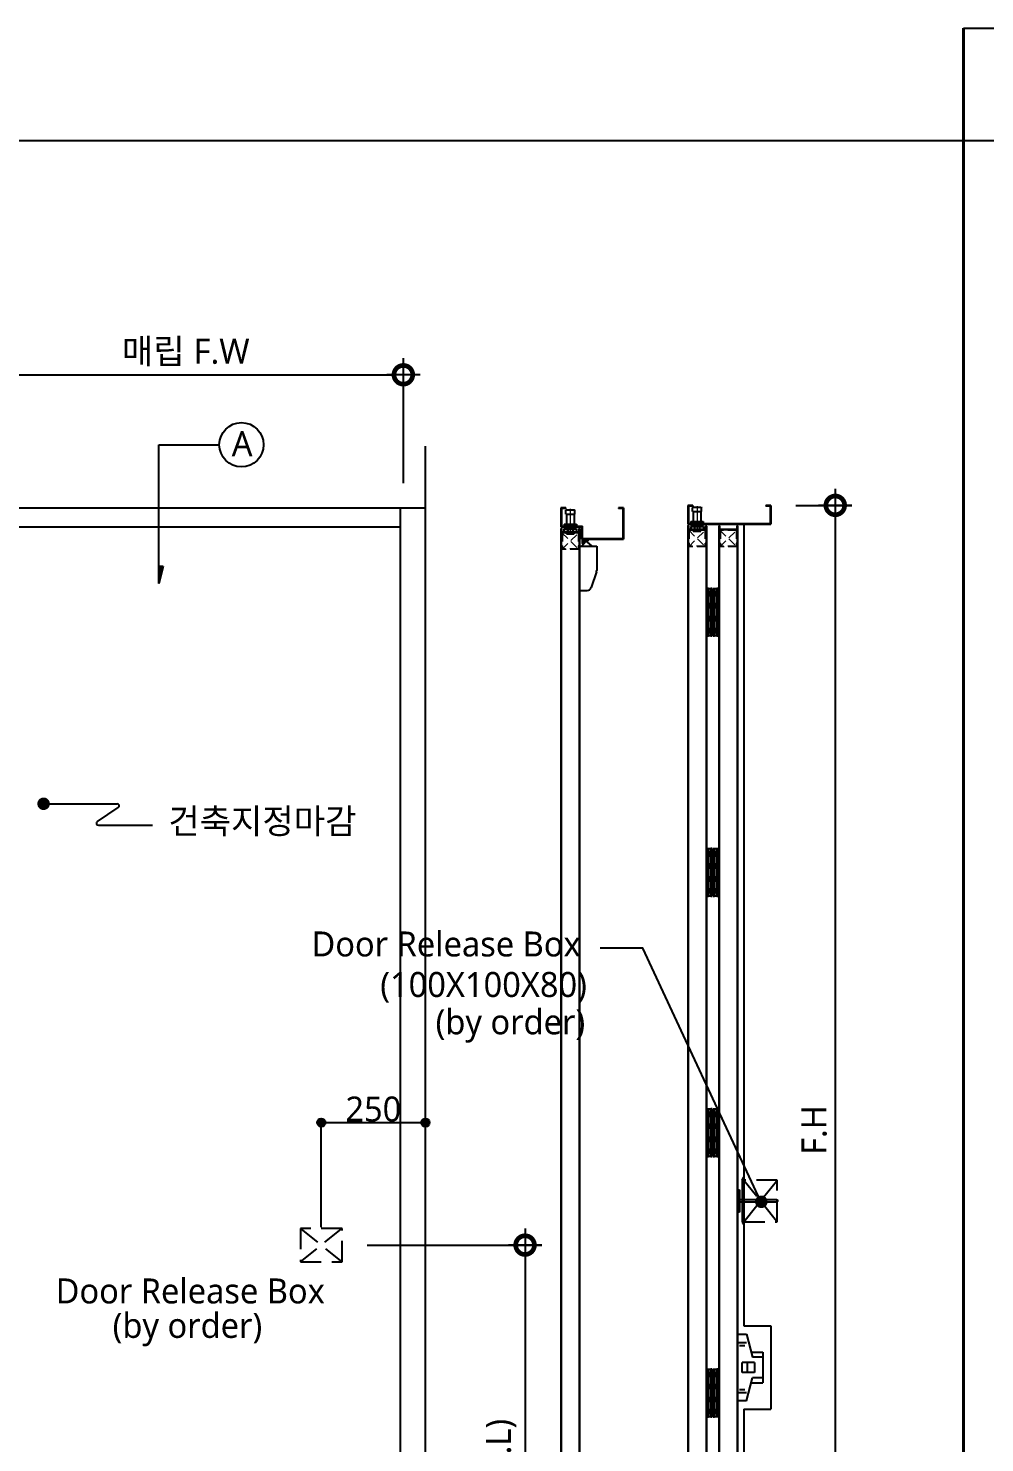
# Model space of a CAD drawing. Extents: x 930 to 96951, y 420 to 531574.
# Drawn here: x 6693 to 8989, y 8064 to 11460 of the extents above; entities that cross this region are included whole.
import ezdxf
from ezdxf.enums import TextEntityAlignment as Align

# ---------------------------------------------------------------- set-up
doc = ezdxf.new("R2010")
doc.units = 0
doc.header["$LTSCALE"] = 200
doc.header["$MEASUREMENT"] = 0
doc.header["$PDMODE"] = 3
doc.header["$PDSIZE"] = -1
for name, pattern in [('CEN', [62, 60, -1, 0, -1]), ('CENTER', [2, 1.25, -0.25, 0.25, -0.25]), ('HIDDEN', [0.375, 0.25, -0.125])]:
    doc.linetypes.add(name, pattern=pattern)
doc.layers.get('0').update_dxf_attribs({"linetype": 'CONTINUOUS'})
doc.layers.get('Defpoints').update_dxf_attribs({"color": 137, "linetype": 'CONTINUOUS'})
for name, color, linetype in [('251', 251, 'CONTINUOUS'), ('252', 252, 'CONTINUOUS'), ('A-DWALL', 7, 'CONTINUOUS'), ('CEN(중심선)', 1, 'CEN'), ('DIM', 7, 'CONTINUOUS'), ('DOOR', 6, 'CONTINUOUS'), ('Door_p', 5, 'CONTINUOUS'), ('FORM', 7, 'CONTINUOUS'), ('FP-HATC', 6, 'CONTINUOUS'), ('FRAME', 7, 'CONTINUOUS'), ('Leader(지시선)', 4, 'CONTINUOUS'), ('STEEL(잡철물)', 9, 'CONTINUOUS'), ('SYM-LEAD', 6, 'CONTINUOUS'), ('TEXT', 3, 'CONTINUOUS'), ('평볼트', 250, 'CONTINUOUS')]:
    doc.layers.add(name, color=color, linetype=linetype)
doc.layers.add('도면내선', color=7, linetype='CONTINUOUS', lineweight=40)
doc.styles.get("Standard").update_dxf_attribs({"font": 'malgun.ttf'})
doc.styles.add('스타일1', font='malgun.ttf')
doc.dimstyles.new('CJA-60', dxfattribs={"dimscale": 60, "dimtxt": 3, "dimasz": 1, "dimexe": 2, "dimexo": 3, "dimgap": 1, "dimtad": 1, "dimdec": 0, "dimzin": 1, "dimdsep": 46, "dimlunit": 6, "dimtxsty": '스타일1', "dimblk": 'GAUN-DOT', "dimcen": -2, "dimdle": 2, "dimclrd": 256, "dimclre": 256, "dimclrt": 3, "dimadec": 0, "dimazin": 0, "dimtfac": 1, "dimtdec": 0, "dimtix": 1, "dimtmove": 2, "dimatfit": 3, "dimldrblk": 'DOTSMALL', "dimfxl": 1, "dimtolj": 1, "dimtzin": 1, "dimarcsym": 0})
doc.dimstyles.new('동광용', dxfattribs={"dimtxt": 60, "dimasz": 50, "dimexe": 1.25, "dimexo": 3, "dimgap": 1.5, "dimtad": 1, "dimtxsty": 'Standard', "dimblk": 'DOTSMALL', "dimcen": 2.5, "dimclrd": 256, "dimclre": 256, "dimclrt": 3, "dimadec": 0, "dimazin": 0, "dimtfac": 1, "dimtix": 1, "dimtmove": 0, "dimatfit": 3, "dimldrblk": 'DOTSMALL', "dimfxl": 1, "dimarcsym": 0})

# ---------------------------------------------------------------- blocks, each defined once
blk = doc.blocks.new('GAUN-DOT')
at = {"linetype": 'ByBlock'}
for p, q in [((0, -2), (0, 2)), ((2, 0), (-2, 0))]:
    blk.add_line(p, q, dxfattribs=at)
at = {"const_width": 2.25}
blk.add_lwpolyline([(0, 0.28125, 1), (0, -0.28125, 1)], format="xyb", close=True, dxfattribs=at)
blk = doc.blocks.new('*D57')
at = {"layer": 'Defpoints', "color": 0, "transparency": 16777216}
for p in [(7446.1, 8538.1), (7646.1, 7338.1), (7885.3, 7338.1)]:
    blk.add_point(p, dxfattribs=at)
at = {"layer": 'DIM', "lineweight": -2, "transparency": 16777216}
for p, q in [((7506.1, 8538.1), (7925.3, 8538.1)), ((7885.3, 8518.1), (7885.3, 7358.1)), ((7706.1, 7338.1), (7925.3, 7338.1))]:
    blk.add_line(p, q, dxfattribs=at)
at = {"layer": 'DIM', "lineweight": -2, "transparency": 16777216, "xscale": 20, "yscale": 20, "zscale": 20}
for p, rotation in [((7885.3, 8538.1), 90), ((7885.3, 7338.1), 270)]:
    blk.add_blockref('GAUN-DOT', p, dxfattribs=dict(at, rotation=rotation))
at = {"layer": 'DIM', "color": 3, "transparency": 16777216, "insert": (7827.8, 7938.1), "char_height": 60, "attachment_point": 5, "rotation": 90, "style": '스타일1'}
blk.add_mtext('\\A1;1,200(D.L)', dxfattribs=at)
blk = doc.blocks.new('_DotSmall')
at = {"layer": 'DIM'}
h = blk.add_hatch(color=256, dxfattribs=at)
edge = h.paths.add_edge_path()
edge.add_arc((0, 0), 0.2, 0, 360)
at = {"layer": 'DIM', "linetype": 'ByBlock'}
blk.add_circle((0, 0), 0.2, dxfattribs=at)
blk = doc.blocks.new('1')
h = blk.add_hatch(color=5)
h.dxf.hatch_style = 1
edge = h.paths.add_edge_path()
edge.add_arc((24522.8, -2758), 1.5, 0, 90)
edge.add_line((24522.8, -2756.5), (24522.8, -2758))
edge.add_line((24522.8, -2758), (24524.3, -2758))
at = {"color": 5}
for q in [(24522.8, -2756.5), (24524.3, -2758)]:
    blk.add_line((24522.8, -2758), q, dxfattribs=at)
blk.add_arc((24522.8, -2758), 1.5, 0, 90, dxfattribs=at)
blk = doc.blocks.new('*D73')
at = {"layer": 'Defpoints', "color": 0, "transparency": 16777216}
for p in [(8475.7, 10314.4), (8355.7, 7314.4), (8630, 7314.4)]:
    blk.add_point(p, dxfattribs=at)
at = {"layer": 'DIM', "lineweight": -2, "transparency": 16777216}
for p, q in [((8535.7, 10314.4), (8670, 10314.4)), ((8630, 10294.4), (8630, 7334.4)), ((8415.7, 7314.4), (8670, 7314.4))]:
    blk.add_line(p, q, dxfattribs=at)
at = {"layer": 'DIM', "lineweight": -2, "transparency": 16777216, "xscale": 20, "yscale": 20, "zscale": 20}
for p, rotation in [((8630, 10314.4), 90), ((8630, 7314.4), 270)]:
    blk.add_blockref('GAUN-DOT', p, dxfattribs=dict(at, rotation=rotation))
at = {"layer": 'DIM', "color": 3, "transparency": 16777216, "insert": (8579.5, 8814.4), "char_height": 60, "attachment_point": 5, "rotation": 90, "style": '스타일1'}
blk.add_mtext('\\A1;F.H  ', dxfattribs=at)
blk = doc.blocks.new('6666')
at = {"color": 7}
for p, q in [((374958.4, 18254.7), (374979.2, 18254.7)), ((374979.2, 18254.7), (374994.2, 18199.7)), ((374962.7, 18227.7), (374975.7, 18227.7)), ((374990.9, 18211.6), (375019.2, 18211.6)), ((375019.2, 18211.6), (375019.2, 18137.9)), ((374969.2, 18162.7), (374969.2, 18186.7)), ((374999.2, 18186.7), (374969.2, 18186.7)), ((374981.2, 18186.7), (374981.2, 18162.7)), ((375019.2, 18199.7), (374994.2, 18199.7)), ((374999.2, 18186.7), (374999.2, 18162.7)), ((374999.2, 18162.7), (374969.2, 18162.7)), ((374979.2, 18094.7), (374994.2, 18149.7)), ((374990.9, 18137.9), (375019.2, 18137.9)), ((375019.2, 18149.7), (374994.2, 18149.7)), ((374962.7, 18121.7), (374975.7, 18121.7)), ((374979.2, 18094.7), (374958.4, 18094.7))]:
    blk.add_line(p, q, dxfattribs=at)
for p, q in [((374958.4, 18094.7), (374958.4, 18254.7)), ((375019.2, 18199.7), (375019.2, 18149.7))]:
    blk.add_line(p, q)
at = {"layer": 'A-DWALL', "color": 1, "linetype": 'HIDDEN'}
for p, q in [((374959.2, 18234.7), (374979.2, 18234.7)), ((374959.2, 18114.7), (374979.2, 18114.7))]:
    blk.add_line(p, q, dxfattribs=at)
blk = doc.blocks.new('볼트1')
at = {"color": 250, "linetype": 'CENTER', "lineweight": 5, "ltscale": 4}
blk.add_line((15193.6, 13171), (15179.6, 13171), dxfattribs=at)
at = {"color": 250}
for p, q in [((15180.6, 13173), (15180.6, 13169)), ((15180.6, 13173), (15180.9, 13173)), ((15180.6, 13169), (15181.5, 13169)), ((15181.2, 13173.6), (15180.9, 13173)), ((15181.5, 13169), (15180.9, 13173)), ((15181.2, 13173.6), (15181.5, 13173)), ((15181.5, 13173), (15182.1, 13173)), ((15182.1, 13169), (15181.5, 13173)), ((15181.8, 13168.4), (15181.5, 13169)), ((15181.8, 13168.4), (15182.1, 13169)), ((15182.4, 13173.6), (15182.1, 13173)), ((15182.7, 13169), (15182.1, 13173)), ((15182.1, 13169), (15182.7, 13169)), ((15182.4, 13173.6), (15182.7, 13173)), ((15182.7, 13173), (15183.3, 13173)), ((15183.3, 13169), (15182.7, 13173)), ((15183, 13168.4), (15182.7, 13169)), ((15183, 13168.4), (15183.3, 13169)), ((15183.6, 13173.6), (15183.3, 13173)), ((15183.9, 13169), (15183.3, 13173)), ((15183.3, 13169), (15183.9, 13169)), ((15183.6, 13173.6), (15183.9, 13173)), ((15183.9, 13173), (15184.5, 13173)), ((15184.5, 13169), (15183.9, 13173)), ((15184.2, 13168.4), (15183.9, 13169)), ((15184.2, 13168.4), (15184.5, 13169)), ((15184.8, 13173.6), (15184.5, 13173)), ((15185.1, 13169), (15184.5, 13173)), ((15184.5, 13169), (15185.1, 13169)), ((15184.8, 13173.6), (15185.1, 13173)), ((15185.1, 13173), (15185.7, 13173)), ((15185.7, 13169), (15185.1, 13173)), ((15185.4, 13168.4), (15185.1, 13169)), ((15185.4, 13168.4), (15185.7, 13169)), ((15186, 13173.6), (15185.7, 13173)), ((15186.3, 13169), (15185.7, 13173)), ((15185.7, 13169), (15186.3, 13169)), ((15186, 13173.6), (15186.3, 13173)), ((15186.3, 13173), (15186.9, 13173)), ((15186.9, 13169), (15186.3, 13173)), ((15186.6, 13168.4), (15186.3, 13169)), ((15186.6, 13168.4), (15186.9, 13169)), ((15187.2, 13173.6), (15186.9, 13173)), ((15187.5, 13169), (15186.9, 13173)), ((15186.9, 13169), (15187.5, 13169)), ((15187.2, 13173.6), (15187.5, 13173)), ((15187.5, 13173), (15188.1, 13173)), ((15188.1, 13169), (15187.5, 13173)), ((15187.8, 13168.4), (15187.5, 13169)), ((15187.8, 13168.4), (15188.1, 13169)), ((15188.4, 13173.6), (15188.1, 13173)), ((15188.7, 13169), (15188.1, 13173)), ((15188.1, 13169), (15188.7, 13169)), ((15188.4, 13173.6), (15188.7, 13173)), ((15188.7, 13173), (15189.3, 13173)), ((15189.3, 13169), (15188.7, 13173)), ((15189, 13168.4), (15188.7, 13169)), ((15189, 13168.4), (15189.3, 13169)), ((15189.6, 13173.6), (15189.3, 13173)), ((15189.9, 13169), (15189.3, 13173)), ((15189.3, 13169), (15189.9, 13169)), ((15189.6, 13173.6), (15189.9, 13173)), ((15189.9, 13173), (15190.6, 13173)), ((15190.5, 13169), (15189.9, 13173)), ((15190.2, 13168.4), (15189.9, 13169)), ((15190.2, 13168.4), (15190.5, 13169)), ((15190.5, 13169), (15190.6, 13169)), ((15190.6, 13175), (15192.6, 13176)), ((15190.6, 13175), (15190.6, 13167)), ((15192.6, 13166), (15190.6, 13167)), ((15192.6, 13176), (15192.6, 13166))]:
    blk.add_line(p, q, dxfattribs=at)
at = {"color": 250, "lineweight": 5}
for p, q in [((15181.2, 13173.6), (15181.8, 13168.4)), ((15182.4, 13173.6), (15183, 13168.4)), ((15183.6, 13173.6), (15184.2, 13168.4)), ((15184.8, 13173.6), (15185.4, 13168.4)), ((15186, 13173.6), (15186.6, 13168.4)), ((15187.2, 13173.6), (15187.8, 13168.4)), ((15188.4, 13173.6), (15189, 13168.4)), ((15189.6, 13173.6), (15190.2, 13168.4))]:
    blk.add_line(p, q, dxfattribs=at)
blk = doc.blocks.new('*D48')
at = {"layer": 'Defpoints', "color": 0, "transparency": 16777216}
for p in [(7593.1, 10628), (6548.1, 10308.1), (7593.1, 10308.1)]:
    blk.add_point(p, dxfattribs=at)
at = {"layer": 'DIM', "lineweight": -2, "transparency": 16777216}
for p, q in [((6548.1, 10368.1), (6548.1, 10668)), ((7593.1, 10368.1), (7593.1, 10668)), ((6568.1, 10628), (7573.1, 10628))]:
    blk.add_line(p, q, dxfattribs=at)
at = {"layer": 'DIM', "lineweight": -2, "transparency": 16777216, "xscale": 20, "yscale": 20, "zscale": 20, "rotation": 180}
blk.add_blockref('GAUN-DOT', (6548.1, 10628), dxfattribs=at)
at = {"layer": 'DIM', "lineweight": -2, "transparency": 16777216, "xscale": 20, "yscale": 20, "zscale": 20}
blk.add_blockref('GAUN-DOT', (7593.1, 10628), dxfattribs=at)
at = {"layer": 'DIM', "color": 3, "transparency": 16777216, "insert": (7070.6, 10681.4), "char_height": 60, "attachment_point": 5, "style": '스타일1'}
blk.add_mtext('\\A1;{\\fGulim|b0|i0|c129|p50;매립 }F.W ', dxfattribs=at)
blk = doc.blocks.new('*D52')
at = {"lineweight": -2, "transparency": 16777216}
for p, q in [((7396.1, 8581.1), (7396.1, 8833.6)), ((7396.1, 8832.3), (7646.1, 8832.3)), ((7646.1, 8581.1), (7646.1, 8833.6))]:
    blk.add_line(p, q, dxfattribs=at)
at = {"layer": 'Defpoints', "color": 0, "transparency": 16777216}
for p in [(7646.1, 8832.3), (7396.1, 8578.1), (7646.1, 8578.1)]:
    blk.add_point(p, dxfattribs=at)
at = {"lineweight": -2, "transparency": 16777216, "xscale": 50, "yscale": 50, "zscale": 50, "rotation": 180}
blk.add_blockref('_DotSmall', (7396.1, 8832.3), dxfattribs=at)
at = {"lineweight": -2, "transparency": 16777216, "xscale": 50, "yscale": 50, "zscale": 50}
blk.add_blockref('_DotSmall', (7646.1, 8832.3), dxfattribs=at)
at = {"color": 3, "transparency": 16777216, "insert": (7521.1, 8864.5), "char_height": 60, "attachment_point": 5}
blk.add_mtext('250', dxfattribs=at)

msp = doc.modelspace()

# ---------------------------------------------------------------- hatches: boundary and pattern name
at = {"layer": 'Leader(지시선)'}
h = msp.add_hatch(dxfattribs=at)
h.set_pattern_fill('ANSI31', color=2, scale=3, style=0)
h.set_pattern_definition([(45, (-6620348.255, 5120802.906), (-0.265165042945, 0.265165042945), [])])
h.paths.add_polyline_path([(7006.191, 10167.564), (7016.153, 10167.564), (7006.191, 10126.866)])

# ---------------------------------------------------------------- linework, layer by layer
at = {"color": 251}
for p, q in [((8287.679, 10314.389), (8275.679, 10314.389)), ((8275.679, 10314.389), (8275.679, 10269.389)), ((8287.679, 10312.789), (8277.279, 10312.789)), ((8277.279, 10312.789), (8277.279, 10270.989)), ((8287.679, 10314.389), (8287.679, 10312.789)), ((8475.679, 10314.389), (8463.679, 10314.389)), ((8463.679, 10314.389), (8463.679, 10312.789)), ((8474.079, 10312.789), (8463.679, 10312.789)), ((8474.079, 10312.789), (8474.079, 10270.989)), ((8475.679, 10314.389), (8475.679, 10269.389)), ((8275.679, 10269.389), (8475.679, 10269.389)), ((8276.679, 10257.389), (8276.679, 10242.389)), ((8276.679, 10257.389), (8319.679, 10257.389)), ((8277.279, 10270.989), (8474.079, 10270.989)), ((8319.679, 10257.389), (8319.679, 10242.389)), ((8351.679, 10257.389), (8351.679, 10242.389)), ((8351.679, 10257.389), (8394.679, 10257.389)), ((8394.679, 10257.389), (8394.679, 10242.389)), ((8277.879, 10242.389), (8276.679, 10242.389)), ((8277.879, 10256.189), (8277.879, 10242.389)), ((8277.879, 10256.189), (8318.479, 10256.189)), ((8318.479, 10256.189), (8318.479, 10242.389)), ((8319.679, 10242.389), (8318.479, 10242.389)), ((8352.879, 10242.389), (8351.679, 10242.389)), ((8352.879, 10256.189), (8352.879, 10242.389)), ((8352.879, 10256.189), (8393.479, 10256.189)), ((8393.479, 10256.189), (8393.479, 10242.389)), ((8394.679, 10242.389), (8393.479, 10242.389))]:
    msp.add_line(p, q, dxfattribs=at)
at = {"color": 202}
for p, q in [((8288.429, 10309.889), (8287.429, 10308.889)), ((8287.429, 10299.889), (8287.429, 10308.889)), ((8287.429, 10299.889), (8308.929, 10299.889)), ((8288.429, 10309.889), (8307.929, 10309.889)), ((8289.179, 10299.889), (8289.179, 10275.389)), ((8307.179, 10299.889), (8307.179, 10275.389)), ((8307.929, 10309.889), (8308.929, 10308.889)), ((8308.929, 10299.889), (8308.929, 10308.889)), ((8280.179, 10269.389), (8316.179, 10269.389)), ((8280.179, 10268.389), (8280.179, 10269.389)), ((8280.179, 10268.389), (8316.179, 10268.389)), ((8282.929, 10263.389), (8313.429, 10263.389)), ((8282.929, 10263.389), (8282.929, 10257.389)), ((8282.929, 10257.389), (8313.429, 10257.389)), ((8283.179, 10275.389), (8313.179, 10275.389)), ((8283.179, 10275.389), (8283.179, 10269.389)), ((8287.679, 10263.389), (8288.179, 10263.889)), ((8288.179, 10263.889), (8308.179, 10263.889)), ((8288.929, 10252.389), (8288.929, 10257.389)), ((8291.929, 10268.389), (8291.929, 10255.389)), ((8304.429, 10268.389), (8304.429, 10255.389)), ((8307.429, 10252.389), (8307.429, 10257.389)), ((8308.679, 10263.389), (8308.179, 10263.889)), ((8313.179, 10275.389), (8313.179, 10269.389)), ((8313.429, 10263.389), (8313.429, 10257.389)), ((8316.179, 10268.389), (8316.179, 10269.389)), ((8288.929, 10252.389), (8307.429, 10252.389)), ((8331.48, 10000.828), (8331.48, 10115.128)), ((8334.68, 10115.128), (8331.48, 10115.128)), ((8334.68, 10105.841), (8331.48, 10105.841)), ((8334.68, 10098.841), (8331.48, 10098.841)), ((8334.68, 10000.828), (8334.68, 10115.128)), ((8336.68, 10115.128), (8339.88, 10115.128)), ((8336.68, 10115.128), (8336.68, 10000.828)), ((8336.68, 10105.841), (8339.88, 10105.841)), ((8336.68, 10098.841), (8339.88, 10098.841)), ((8339.88, 10115.128), (8339.88, 10000.828)), ((8334.68, 10077.055), (8331.48, 10077.055)), ((8334.68, 10070.055), (8331.48, 10070.055)), ((8336.68, 10077.055), (8339.88, 10077.055)), ((8336.68, 10070.055), (8339.88, 10070.055)), ((8334.68, 10045.755), (8331.48, 10045.755)), ((8334.68, 10038.755), (8331.48, 10038.755)), ((8336.68, 10045.755), (8339.88, 10045.755)), ((8336.68, 10038.755), (8339.88, 10038.755)), ((8334.68, 10017.155), (8331.48, 10017.155)), ((8334.68, 10010.155), (8331.48, 10010.155)), ((8331.48, 10000.828), (8334.68, 10000.828)), ((8336.68, 10017.155), (8339.88, 10017.155)), ((8336.68, 10010.155), (8339.88, 10010.155)), ((8336.68, 10000.828), (8339.88, 10000.828)), ((8331.48, 9375.828), (8331.48, 9490.128)), ((8334.68, 9490.128), (8331.48, 9490.128)), ((8334.68, 9480.841), (8331.48, 9480.841)), ((8334.68, 9375.828), (8334.68, 9490.128)), ((8336.68, 9490.128), (8339.88, 9490.128)), ((8336.68, 9490.128), (8336.68, 9375.828)), ((8336.68, 9480.841), (8339.88, 9480.841)), ((8339.88, 9490.128), (8339.88, 9375.828)), ((8334.68, 9473.841), (8331.48, 9473.841)), ((8334.68, 9452.055), (8331.48, 9452.055)), ((8334.68, 9445.055), (8331.48, 9445.055)), ((8336.68, 9473.841), (8339.88, 9473.841)), ((8336.68, 9452.055), (8339.88, 9452.055)), ((8336.68, 9445.055), (8339.88, 9445.055)), ((8334.68, 9420.755), (8331.48, 9420.755)), ((8334.68, 9413.755), (8331.48, 9413.755)), ((8336.68, 9420.755), (8339.88, 9420.755)), ((8336.68, 9413.755), (8339.88, 9413.755)), ((8334.68, 9392.155), (8331.48, 9392.155)), ((8334.68, 9385.155), (8331.48, 9385.155)), ((8331.48, 9375.828), (8334.68, 9375.828)), ((8336.68, 9392.155), (8339.88, 9392.155)), ((8336.68, 9385.155), (8339.88, 9385.155)), ((8336.68, 9375.828), (8339.88, 9375.828)), ((8331.48, 8750.828), (8331.48, 8865.128)), ((8334.68, 8865.128), (8331.48, 8865.128)), ((8334.68, 8750.828), (8334.68, 8865.128)), ((8336.68, 8865.128), (8339.88, 8865.128)), ((8336.68, 8865.128), (8336.68, 8750.828)), ((8339.88, 8865.128), (8339.88, 8750.828)), ((8334.68, 8855.841), (8331.48, 8855.841)), ((8334.68, 8848.841), (8331.48, 8848.841)), ((8336.68, 8855.841), (8339.88, 8855.841)), ((8336.68, 8848.841), (8339.88, 8848.841)), ((8334.68, 8827.055), (8331.48, 8827.055)), ((8334.68, 8820.055), (8331.48, 8820.055)), ((8336.68, 8827.055), (8339.88, 8827.055)), ((8336.68, 8820.055), (8339.88, 8820.055)), ((8334.68, 8795.755), (8331.48, 8795.755)), ((8334.68, 8788.755), (8331.48, 8788.755)), ((8334.68, 8767.155), (8331.48, 8767.155)), ((8336.68, 8795.755), (8339.88, 8795.755)), ((8336.68, 8788.755), (8339.88, 8788.755)), ((8336.68, 8767.155), (8339.88, 8767.155)), ((8334.68, 8760.155), (8331.48, 8760.155)), ((8331.48, 8750.828), (8334.68, 8750.828)), ((8336.68, 8760.155), (8339.88, 8760.155)), ((8336.68, 8750.828), (8339.88, 8750.828)), ((8331.48, 8125.828), (8331.48, 8240.128)), ((8334.68, 8240.128), (8331.48, 8240.128)), ((8334.68, 8230.841), (8331.48, 8230.841)), ((8334.68, 8223.841), (8331.48, 8223.841)), ((8334.68, 8125.828), (8334.68, 8240.128)), ((8336.68, 8240.128), (8339.88, 8240.128)), ((8336.68, 8240.128), (8336.68, 8125.828)), ((8336.68, 8230.841), (8339.88, 8230.841)), ((8336.68, 8223.841), (8339.88, 8223.841)), ((8339.88, 8240.128), (8339.88, 8125.828)), ((8334.68, 8202.055), (8331.48, 8202.055)), ((8334.68, 8195.055), (8331.48, 8195.055)), ((8336.68, 8202.055), (8339.88, 8202.055)), ((8336.68, 8195.055), (8339.88, 8195.055)), ((8334.68, 8170.755), (8331.48, 8170.755)), ((8334.68, 8163.755), (8331.48, 8163.755)), ((8336.68, 8170.755), (8339.88, 8170.755)), ((8336.68, 8163.755), (8339.88, 8163.755)), ((8334.68, 8142.155), (8331.48, 8142.155)), ((8334.68, 8135.155), (8331.48, 8135.155)), ((8331.48, 8125.828), (8334.68, 8125.828)), ((8336.68, 8142.155), (8339.88, 8142.155)), ((8336.68, 8135.155), (8339.88, 8135.155)), ((8336.68, 8125.828), (8339.88, 8125.828))]:
    msp.add_line(p, q, dxfattribs=at)
at = {"color": 4, "linetype": 'CENTER', "lineweight": 5}
msp.add_line((8298.179, 10312.123), (8298.179, 10250.736), dxfattribs=at)
at = {"color": 56}
for p, q in [((8275.679, 10264.489), (8275.679, 7350.289)), ((8276.479, 10264.489), (8276.479, 7350.289)), ((8276.679, 10264.489), (8276.679, 10257.389)), ((8276.679, 10257.389), (8277.479, 10257.389)), ((8277.479, 10264.489), (8277.479, 10257.389)), ((8350.679, 10264.489), (8350.679, 7350.289)), ((8351.479, 10264.489), (8351.479, 7350.289)), ((8351.679, 10264.489), (8351.679, 10257.389)), ((8351.679, 10257.389), (8352.479, 10257.389)), ((8352.479, 10264.489), (8352.479, 10257.389))]:
    msp.add_line(p, q, dxfattribs=at)
at = {"color": 250, "linetype": 'HIDDEN', "lineweight": 5, "ltscale": 0.3}
for p, q in [((8291.679, 10263.889), (8291.679, 10252.389)), ((8304.679, 10263.889), (8304.679, 10252.389))]:
    msp.add_line(p, q, dxfattribs=at)
at = {"color": 2}
for p, q in [((8410.679, 10269.389), (8410.679, 8344.389)), ((8410.679, 8344.389), (8475.679, 8344.389)), ((8475.679, 8344.389), (8475.679, 8144.389)), ((8410.679, 8144.389), (8475.679, 8144.389)), ((8410.679, 8144.389), (8410.679, 7324.043))]:
    msp.add_line(p, q, dxfattribs=at)
at = {"color": 16, "linetype": 'HIDDEN', "lineweight": 5, "ltscale": 0.4}
for p, q in [((8278.179, 10254.889), (8278.179, 10214.889)), ((8318.179, 10254.889), (8278.179, 10254.889)), ((8278.179, 10254.889), (8318.179, 10214.889)), ((8278.179, 10214.889), (8318.179, 10254.889)), ((8279.379, 10253.689), (8279.379, 10216.089)), ((8316.979, 10253.689), (8279.379, 10253.689)), ((8316.979, 10253.689), (8316.979, 10216.089)), ((8318.179, 10254.889), (8318.179, 10214.889)), ((8353.179, 10254.889), (8353.179, 10214.889)), ((8393.179, 10254.889), (8353.179, 10254.889)), ((8353.179, 10254.889), (8393.179, 10214.889)), ((8353.179, 10214.889), (8393.179, 10254.889)), ((8354.379, 10253.689), (8354.379, 10216.089)), ((8391.979, 10253.689), (8354.379, 10253.689)), ((8391.979, 10253.689), (8391.979, 10216.089)), ((8393.179, 10254.889), (8393.179, 10214.889)), ((8318.179, 10214.889), (8278.179, 10214.889)), ((8316.979, 10216.089), (8279.379, 10216.089)), ((8393.179, 10214.889), (8353.179, 10214.889)), ((8391.979, 10216.089), (8354.379, 10216.089))]:
    msp.add_line(p, q, dxfattribs=at)
at = {"color": 56}
for centre, radius in [((8276.579, 10264.489), 0.9), ((8276.579, 10264.489), 0.1), ((8351.579, 10264.489), 0.9), ((8351.579, 10264.489), 0.1)]:
    msp.add_arc(centre, radius, 0, 180, dxfattribs=at)
at = {"color": 202}
for centre, start, end in [((8294.929, 10255.389), 180, 270), ((8301.429, 10255.389), 270, 0)]:
    msp.add_arc(centre, 3, start, end, dxfattribs=at)
at = {"layer": '251', "color": 56}
msp.add_line((7972.34, 10251.139), (7973.14, 10251.139), dxfattribs=at)
at = {"layer": '251', "color": 251}
for p, q in [((7972.34, 10251.139), (7972.34, 10236.139)), ((7972.34, 10251.139), (8015.34, 10251.139)), ((7973.54, 10236.139), (7972.34, 10236.139)), ((7973.54, 10249.939), (7973.54, 10236.139)), ((7973.54, 10249.939), (8014.14, 10249.939)), ((8014.14, 10249.939), (8014.14, 10236.139)), ((8015.34, 10236.139), (8014.14, 10236.139)), ((8015.34, 10251.139), (8015.34, 10236.139))]:
    msp.add_line(p, q, dxfattribs=at)
at = {"layer": '251', "linetype": 'HIDDEN', "lineweight": 5, "ltscale": 0.4}
for p, q in [((7973.84, 10248.639), (7973.84, 10208.639)), ((8013.84, 10248.639), (7973.84, 10248.639)), ((7973.84, 10248.639), (8013.84, 10208.639)), ((7973.84, 10208.639), (8013.84, 10248.639)), ((7975.04, 10247.439), (7975.04, 10209.839)), ((8012.64, 10247.439), (7975.04, 10247.439)), ((8012.64, 10247.439), (8012.64, 10209.839)), ((8013.84, 10248.639), (8013.84, 10208.639)), ((8013.84, 10208.639), (7973.84, 10208.639)), ((8012.64, 10209.839), (7975.04, 10209.839))]:
    msp.add_line(p, q, dxfattribs=at)
at = {"layer": '251', "color": 5}
for p, q in [((7978.59, 10251.139), (8009.09, 10251.139)), ((7984.59, 10246.139), (7984.59, 10251.139)), ((7984.59, 10246.139), (8003.09, 10246.139)), ((7990.59, 10246.139), (7997.09, 10246.139)), ((8003.09, 10246.139), (8003.09, 10251.139))]:
    msp.add_line(p, q, dxfattribs=at)
at = {"layer": '251', "color": 124}
msp.add_line((8015.34, 10251.139), (8014.54, 10251.139), dxfattribs=at)
at = {"layer": '251'}
for p, q in [((8406.877, 8694.396), (8410.677, 8701.396)), ((8410.677, 8701.396), (8410.677, 8587.396)), ((8395.679, 8671.182), (8400.179, 8671.188)), ((8395.679, 8617.595), (8395.679, 8671.182)), ((8400.179, 8671.188), (8400.179, 8617.601)), ((8410.711, 8669.663), (8406.249, 8669.657)), ((8406.249, 8669.657), (8406.249, 8619.132)), ((8406.877, 8694.396), (8406.877, 8594.396)), ((8489.772, 8646.723), (8400.139, 8646.691)), ((8400.145, 8642.098), (8489.778, 8642.13)), ((8400.179, 8617.601), (8395.679, 8617.595)), ((8410.677, 8619.138), (8406.249, 8619.132)), ((8406.877, 8594.396), (8410.677, 8587.396))]:
    msp.add_line(p, q, dxfattribs=at)
at = {"layer": '251', "color": 5}
for centre, start, end in [((7990.59, 10249.139), 180, 270), ((7997.09, 10249.139), 270, 0)]:
    msp.add_arc(centre, 3, start, end, dxfattribs=at)
at = {"layer": '251'}
msp.add_arc((8489.775, 8644.426), 2.297, 268.347011, 90.078606, dxfattribs=at)
at = {"layer": '252'}
for points in [[(8320.679, 10000.205), (8320.679, 10115.566), (8324.679, 10115.566), (8324.679, 10000.205)], [(8350.682, 10115.751), (8350.682, 10000.39), (8346.682, 10000.39), (8346.682, 10115.751)], [(8320.679, 9375.205), (8320.679, 9490.566), (8324.679, 9490.566), (8324.679, 9375.205)], [(8350.682, 9490.751), (8350.682, 9375.39), (8346.682, 9375.39), (8346.682, 9490.751)], [(8320.679, 8750.205), (8320.679, 8865.566), (8324.679, 8865.566), (8324.679, 8750.205)], [(8350.682, 8865.751), (8350.682, 8750.39), (8346.682, 8750.39), (8346.682, 8865.751)], [(8320.679, 8125.205), (8320.679, 8240.566), (8324.679, 8240.566), (8324.679, 8125.205)], [(8350.682, 8240.751), (8350.682, 8125.39), (8346.682, 8125.39), (8346.682, 8240.751)]]:
    msp.add_lwpolyline(points, close=True, dxfattribs=at)
at = {"layer": 'A-DWALL', "color": 124}
for p, q in [((8318.879, 10264.489), (8318.879, 10257.389)), ((8319.679, 10257.389), (8318.879, 10257.389)), ((8319.679, 10264.489), (8319.679, 10257.389)), ((8319.879, 10264.489), (8319.879, 7350.289)), ((8320.679, 10264.489), (8320.679, 7350.289)), ((8393.879, 10264.489), (8393.879, 10257.389)), ((8394.679, 10257.389), (8393.879, 10257.389)), ((8394.679, 10264.489), (8394.679, 10257.389)), ((8394.879, 10264.489), (8394.879, 7350.289)), ((8395.679, 10264.489), (8395.679, 7350.289))]:
    msp.add_line(p, q, dxfattribs=at)
for centre, radius in [((8319.779, 10264.489), 0.9), ((8319.779, 10264.489), 0.1), ((8394.779, 10264.489), 0.9), ((8394.779, 10264.489), 0.1)]:
    msp.add_arc(centre, radius, 0, 180, dxfattribs=at)
at = {"layer": 'CEN(중심선)', "linetype": 'CENTER', "lineweight": 5}
msp.add_line((7993.84, 10305.873), (7993.84, 10244.486), dxfattribs=at)
at = {"layer": 'DOOR'}
for p, q in [((7971.34, 10258.239), (7971.34, 7344.039)), ((7972.14, 10258.239), (7972.14, 7344.039)), ((7972.34, 10258.239), (7972.34, 10251.139)), ((7973.14, 10258.239), (7973.14, 10251.139)), ((8014.54, 10258.239), (8014.54, 10251.139)), ((8015.34, 10258.239), (8015.34, 10251.139)), ((8015.54, 10258.239), (8015.54, 7344.039)), ((8016.34, 10258.239), (8016.34, 7344.039))]:
    msp.add_line(p, q, dxfattribs=at)
for centre, radius in [((7972.24, 10258.239), 0.9), ((7972.24, 10258.239), 0.1), ((8015.44, 10258.239), 0.9), ((8015.44, 10258.239), 0.1)]:
    msp.add_arc(centre, radius, 0, 180, dxfattribs=at)
at = {"layer": 'Door_p'}
for points in [[(8325.48, 10000.828), (8325.48, 10115.128), (8331.48, 10115.128), (8331.48, 10000.828)], [(8325.48, 10097.341), (8325.48, 10107.341), (8331.48, 10107.341), (8331.48, 10097.341)], [(8345.88, 10115.128), (8345.88, 10000.828), (8339.88, 10000.828), (8339.88, 10115.128)], [(8345.88, 10107.341), (8345.88, 10097.341), (8339.88, 10097.341), (8339.88, 10107.341)], [(8325.48, 10068.555), (8325.48, 10078.555), (8331.48, 10078.555), (8331.48, 10068.555)], [(8345.88, 10078.555), (8345.88, 10068.555), (8339.88, 10068.555), (8339.88, 10078.555)], [(8325.48, 10037.255), (8325.48, 10047.255), (8331.48, 10047.255), (8331.48, 10037.255)], [(8345.88, 10047.255), (8345.88, 10037.255), (8339.88, 10037.255), (8339.88, 10047.255)], [(8325.48, 10008.655), (8325.48, 10018.655), (8331.48, 10018.655), (8331.48, 10008.655)], [(8345.88, 10018.655), (8345.88, 10008.655), (8339.88, 10008.655), (8339.88, 10018.655)], [(8325.48, 9375.828), (8325.48, 9490.128), (8331.48, 9490.128), (8331.48, 9375.828)], [(8325.48, 9472.341), (8325.48, 9482.341), (8331.48, 9482.341), (8331.48, 9472.341)], [(8345.88, 9490.128), (8345.88, 9375.828), (8339.88, 9375.828), (8339.88, 9490.128)], [(8345.88, 9482.341), (8345.88, 9472.341), (8339.88, 9472.341), (8339.88, 9482.341)], [(8325.48, 9443.555), (8325.48, 9453.555), (8331.48, 9453.555), (8331.48, 9443.555)], [(8345.88, 9453.555), (8345.88, 9443.555), (8339.88, 9443.555), (8339.88, 9453.555)], [(8325.48, 9412.255), (8325.48, 9422.255), (8331.48, 9422.255), (8331.48, 9412.255)], [(8345.88, 9422.255), (8345.88, 9412.255), (8339.88, 9412.255), (8339.88, 9422.255)], [(8325.48, 9383.655), (8325.48, 9393.655), (8331.48, 9393.655), (8331.48, 9383.655)], [(8345.88, 9393.655), (8345.88, 9383.655), (8339.88, 9383.655), (8339.88, 9393.655)], [(8325.48, 8750.828), (8325.48, 8865.128), (8331.48, 8865.128), (8331.48, 8750.828)], [(8345.88, 8865.128), (8345.88, 8750.828), (8339.88, 8750.828), (8339.88, 8865.128)], [(8325.48, 8847.341), (8325.48, 8857.341), (8331.48, 8857.341), (8331.48, 8847.341)], [(8345.88, 8857.341), (8345.88, 8847.341), (8339.88, 8847.341), (8339.88, 8857.341)], [(8325.48, 8818.555), (8325.48, 8828.555), (8331.48, 8828.555), (8331.48, 8818.555)], [(8325.48, 8787.255), (8325.48, 8797.255), (8331.48, 8797.255), (8331.48, 8787.255)], [(8345.88, 8828.555), (8345.88, 8818.555), (8339.88, 8818.555), (8339.88, 8828.555)], [(8345.88, 8797.255), (8345.88, 8787.255), (8339.88, 8787.255), (8339.88, 8797.255)], [(8325.48, 8758.655), (8325.48, 8768.655), (8331.48, 8768.655), (8331.48, 8758.655)], [(8345.88, 8768.655), (8345.88, 8758.655), (8339.88, 8758.655), (8339.88, 8768.655)], [(8325.48, 8125.828), (8325.48, 8240.128), (8331.48, 8240.128), (8331.48, 8125.828)], [(8325.48, 8222.341), (8325.48, 8232.341), (8331.48, 8232.341), (8331.48, 8222.341)], [(8345.88, 8240.128), (8345.88, 8125.828), (8339.88, 8125.828), (8339.88, 8240.128)], [(8345.88, 8232.341), (8345.88, 8222.341), (8339.88, 8222.341), (8339.88, 8232.341)], [(8325.48, 8193.555), (8325.48, 8203.555), (8331.48, 8203.555), (8331.48, 8193.555)], [(8345.88, 8203.555), (8345.88, 8193.555), (8339.88, 8193.555), (8339.88, 8203.555)], [(8325.48, 8162.255), (8325.48, 8172.255), (8331.48, 8172.255), (8331.48, 8162.255)], [(8345.88, 8172.255), (8345.88, 8162.255), (8339.88, 8162.255), (8339.88, 8172.255)], [(8325.48, 8133.655), (8325.48, 8143.655), (8331.48, 8143.655), (8331.48, 8133.655)], [(8345.88, 8143.655), (8345.88, 8133.655), (8339.88, 8133.655), (8339.88, 8143.655)]]:
    msp.add_lwpolyline(points, close=True, dxfattribs=at)
at = {"layer": 'FORM'}
for p, q in [((8937.751, 5940), (8937.751, 11460)), ((8937.751, 11190), (930, 11190))]:
    msp.add_line(p, q, dxfattribs=at)
msp.add_lwpolyline([(8937.751, 11460), (9207.751, 11460), (9207.751, 11190), (8937.751, 11190)], close=True, dxfattribs=at)
at = {"layer": 'FP-HATC', "linetype": 'HIDDEN'}
for p, q in [((8410.677, 8694.396), (8490.677, 8594.396)), ((8410.677, 8594.396), (8490.677, 8694.396)), ((7346.132, 8498.139), (7446.132, 8578.139)), ((7446.132, 8498.139), (7346.132, 8578.139))]:
    msp.add_line(p, q, dxfattribs=at)
for points in [[(8410.677, 8694.396), (8410.677, 8594.396), (8490.677, 8594.396), (8490.677, 8694.396)], [(7346.132, 8498.139), (7446.132, 8498.139), (7446.132, 8578.139), (7346.132, 8578.139)]]:
    msp.add_lwpolyline(points, close=True, dxfattribs=at)
at = {"layer": 'FRAME'}
for p, q in [((7646.129, 7456.258), (7646.129, 10456.258)), ((1601.138, 10308.139), (7646.129, 10308.139)), ((7586.129, 7308.139), (7586.129, 10308.139)), ((7983.34, 10308.139), (7971.34, 10308.139)), ((7971.34, 10308.139), (7971.34, 10263.139)), ((7983.34, 10306.539), (7972.94, 10306.539)), ((7972.94, 10306.539), (7972.94, 10264.739)), ((7983.34, 10308.139), (7983.34, 10306.539)), ((8121.34, 10308.139), (8109.34, 10308.139)), ((8109.34, 10308.139), (8109.34, 10306.539)), ((8119.74, 10306.539), (8109.34, 10306.539)), ((8119.74, 10306.539), (8119.74, 10234.739)), ((8121.34, 10308.139), (8121.34, 10234.739)), ((8121.34, 10308.139), (8121.34, 10233.139)), ((6601.129, 10263.139), (7586.129, 10263.139)), ((7971.34, 10263.139), (8021.34, 10263.139)), ((7972.94, 10264.739), (8022.94, 10264.739)), ((8021.34, 10233.139), (8021.34, 10263.139)), ((8022.94, 10234.739), (8022.94, 10264.739)), ((8021.34, 10233.139), (8121.34, 10233.139)), ((8022.94, 10234.739), (8119.74, 10234.739))]:
    msp.add_line(p, q, dxfattribs=at)
at = {"layer": 'Leader(지시선)', "color": 3}
for p, q in [((7006.191, 10460.063), (7151.261, 10460.063)), ((7006.191, 10126.866), (7006.191, 10460.063))]:
    msp.add_line(p, q, dxfattribs=at)
at = {"layer": 'Leader(지시선)'}
for q in [(7006.191, 10126.866), (7006.191, 10167.564)]:
    msp.add_line((7016.153, 10167.564), q, dxfattribs=at)
at = {"layer": 'Leader(지시선)', "color": 3}
msp.add_circle((7204.418, 10460.063), 53.156, dxfattribs=at)
at = {"layer": 'STEEL(잡철물)', "color": 5}
for p, q in [((7984.09, 10303.639), (7983.09, 10302.639)), ((7983.09, 10293.639), (7983.09, 10302.639)), ((7983.09, 10293.639), (8004.59, 10293.639)), ((7984.09, 10303.639), (8003.59, 10303.639)), ((7984.84, 10293.639), (7984.84, 10269.139)), ((8002.84, 10293.639), (8002.84, 10269.139)), ((8003.59, 10303.639), (8004.59, 10302.639)), ((8004.59, 10293.639), (8004.59, 10302.639)), ((7975.84, 10263.139), (8011.84, 10263.139)), ((7975.84, 10262.139), (7975.84, 10263.139)), ((7975.84, 10262.139), (8011.84, 10262.139)), ((7978.59, 10257.139), (8009.09, 10257.139)), ((7978.59, 10257.139), (7978.59, 10251.139)), ((7978.84, 10269.139), (8008.84, 10269.139)), ((7978.84, 10269.139), (7978.84, 10263.139)), ((7983.34, 10257.139), (7983.84, 10257.639)), ((7983.84, 10257.639), (8003.84, 10257.639)), ((7987.34, 10257.639), (7987.34, 10246.139)), ((7987.59, 10262.139), (7987.59, 10249.139)), ((8000.09, 10262.139), (8000.09, 10249.139)), ((8000.34, 10257.639), (8000.34, 10246.139)), ((8004.34, 10257.139), (8003.84, 10257.639)), ((8008.84, 10269.139), (8008.84, 10263.139)), ((8009.09, 10257.139), (8009.09, 10251.139)), ((8011.84, 10262.139), (8011.84, 10263.139)), ((8030.311, 10226.744), (8021.34, 10216.142)), ((8022.344, 10233.143), (8036.344, 10233.143)), ((8022.344, 10233.143), (8022.344, 10224.143)), ((8036.344, 10228.143), (8022.344, 10228.143)), ((8023.344, 10223.143), (8024.93, 10223.143)), ((8025.637, 10223.436), (8030.344, 10228.143)), ((8046.34, 10216.142), (8034.643, 10227.004)), ((8036.344, 10233.143), (8036.344, 10228.143)), ((8016.34, 10216.142), (8057.34, 10216.142)), ((8016.34, 10110.142), (8016.34, 10216.142)), ((8057.34, 10216.142), (8057.34, 10157.832)), ((8056.785, 10154.546), (8043.676, 10116.857)), ((8016.34, 10110.142), (8034.231, 10110.142))]:
    msp.add_line(p, q, dxfattribs=at)
for centre, radius, start, end in [((8023.344, 10224.143), 1, 180, 270), ((8024.93, 10224.143), 1, 270, 315), ((8032.601, 10224.806), 3, 47.121096, 139.763642), ((8047.34, 10157.712), 10, 340.820992, 0), ((8034.231, 10120.142), 10, 270, 340.820992)]:
    msp.add_arc(centre, radius, start, end, dxfattribs=at)
at = {"layer": 'SYM-LEAD'}
for p, q in [((6733.629, 9597.965), (6905.922, 9597.965)), ((6858.502, 9555.495), (6908.617, 9589.109)), ((6861.197, 9546.638), (6990.786, 9546.638))]:
    msp.add_line(p, q, dxfattribs=at)
at = {"layer": 'SYM-LEAD', "const_width": 15}
for points in [[(6721.974, 9597.876, 1), (6736.974, 9597.876, 1)], [(8445.001, 8642.117, 1), (8460.001, 8642.117, 1)]]:
    msp.add_lwpolyline(points, format="xyb", close=True, dxfattribs=at)
at = {"layer": 'SYM-LEAD'}
msp.add_lwpolyline([(8450.677, 8644.726), (8168.41, 9251.135), (8065.273, 9251.135)], dxfattribs=at)
for centre, start, end in [((6905.922, 9593.127), 303.850823, 90), ((6861.197, 9551.477), 123.850823, 270)]:
    msp.add_arc(centre, 4.838, start, end, dxfattribs=at)
at = {"layer": '도면내선'}
msp.add_line((8937.751, 420), (8937.751, 11460), dxfattribs=at)

# ---------------------------------------------------------------- block references
for name, p in [('1', (-16245.36, 13015.371)), ('1', (-16170.36, 13015.371)), ('6666', (-366562.687, -9930.358))]:
    msp.add_blockref(name, p)
at = {"xscale": -1}
for p in [(32841.717, 13015.371), (32916.717, 13015.371)]:
    msp.add_blockref('1', p, dxfattribs=at)
at = {"layer": '평볼트', "xscale": -1, "rotation": 180}
for p in [(-6859.13, 23273.206), (-6859.13, 23244.421), (-6859.13, 23213.121), (-6859.13, 23184.521), (-6859.13, 22648.206), (-6859.13, 22619.421), (-6859.13, 22588.121), (-6859.13, 22559.521), (-6859.13, 22023.206), (-6859.13, 21994.421), (-6859.13, 21963.121), (-6859.13, 21934.521), (-6859.13, 21398.206), (-6859.13, 21369.421), (-6859.13, 21338.121), (-6859.13, 21309.521)]:
    msp.add_blockref('볼트1', p, dxfattribs=at)
at = {"layer": '평볼트', "xscale": -1}
for p in [(23530.49, -3068.525), (23530.49, -3097.31), (23530.49, -3128.61), (23530.49, -3157.21), (23530.49, -3693.525), (23530.49, -3722.31), (23530.49, -3753.61), (23530.49, -3782.21), (23530.49, -4318.525), (23530.49, -4347.31), (23530.49, -4378.61), (23530.49, -4407.21), (23530.49, -4943.525), (23530.49, -4972.31), (23530.49, -5003.61), (23530.49, -5032.21)]:
    msp.add_blockref('볼트1', p, dxfattribs=at)

# ---------------------------------------------------------------- texts
at = {"layer": 'TEXT', "color": 3, "style": '스타일1'}
msp.add_text('A', height=60, dxfattribs=at).set_placement((7206.077, 10462.481), align=Align.MIDDLE_CENTER)
for s, p in [('건축지정마감', (7028.821, 9526.175)), ('Door Release Box', (7372.663, 9231.211)), ('(100X100X80)', (7537.712, 9133.909)), (' (by order)', (7650.248, 9044.261)), ('Door Release Box', (6758.475, 8398.036)), (' (by order)', (6874.92, 8315.289))]:
    msp.add_text(s, height=60, dxfattribs=at).set_placement(p)

# ---------------------------------------------------------------- dimensions: what is measured, and where the dimension line sits
dim = msp.add_linear_dim(base=(7646.129, 8832.316), p1=(7396.132, 8578.139), p2=(7646.129, 8578.139), dimstyle='동광용')
dim.commit()
dim.dimension.update_dxf_attribs({"geometry": '*D52', "text_midpoint": (7521.13, 8864.45)})
at = {"layer": 'DIM'}
dim = msp.add_linear_dim(base=(7593.138, 10627.966), p1=(6548.138, 10308.139), p2=(7593.138, 10308.139), text='{\\fGulim|b0|i0|c129|p50;매립 }F.W ', dimstyle='CJA-60', override={"dimscale": 20}, dxfattribs=at)
dim.commit()
dim.dimension.update_dxf_attribs({"geometry": '*D48', "text_midpoint": (7070.638, 10681.362)})
for base, p1, p2, text, picture, middle in [((8630.017, 7314.387), (8475.679, 10314.389), (8355.682, 7314.387), 'F.H  ', '*D73', (8579.549, 8814.388)), ((7885.272, 7338.139), (7446.132, 8538.139), (7646.129, 7338.139), '<>(D.L)', '*D57', (7827.813, 7938.139))]:
    dim = msp.add_linear_dim(base=base, p1=p1, p2=p2, angle=90, text=text, dimstyle='CJA-60', override={"dimscale": 20}, dxfattribs=at)
    dim.commit()
    dim.dimension.update_dxf_attribs({"geometry": picture, "text_midpoint": middle})

doc.saveas('drawing.dxf')
